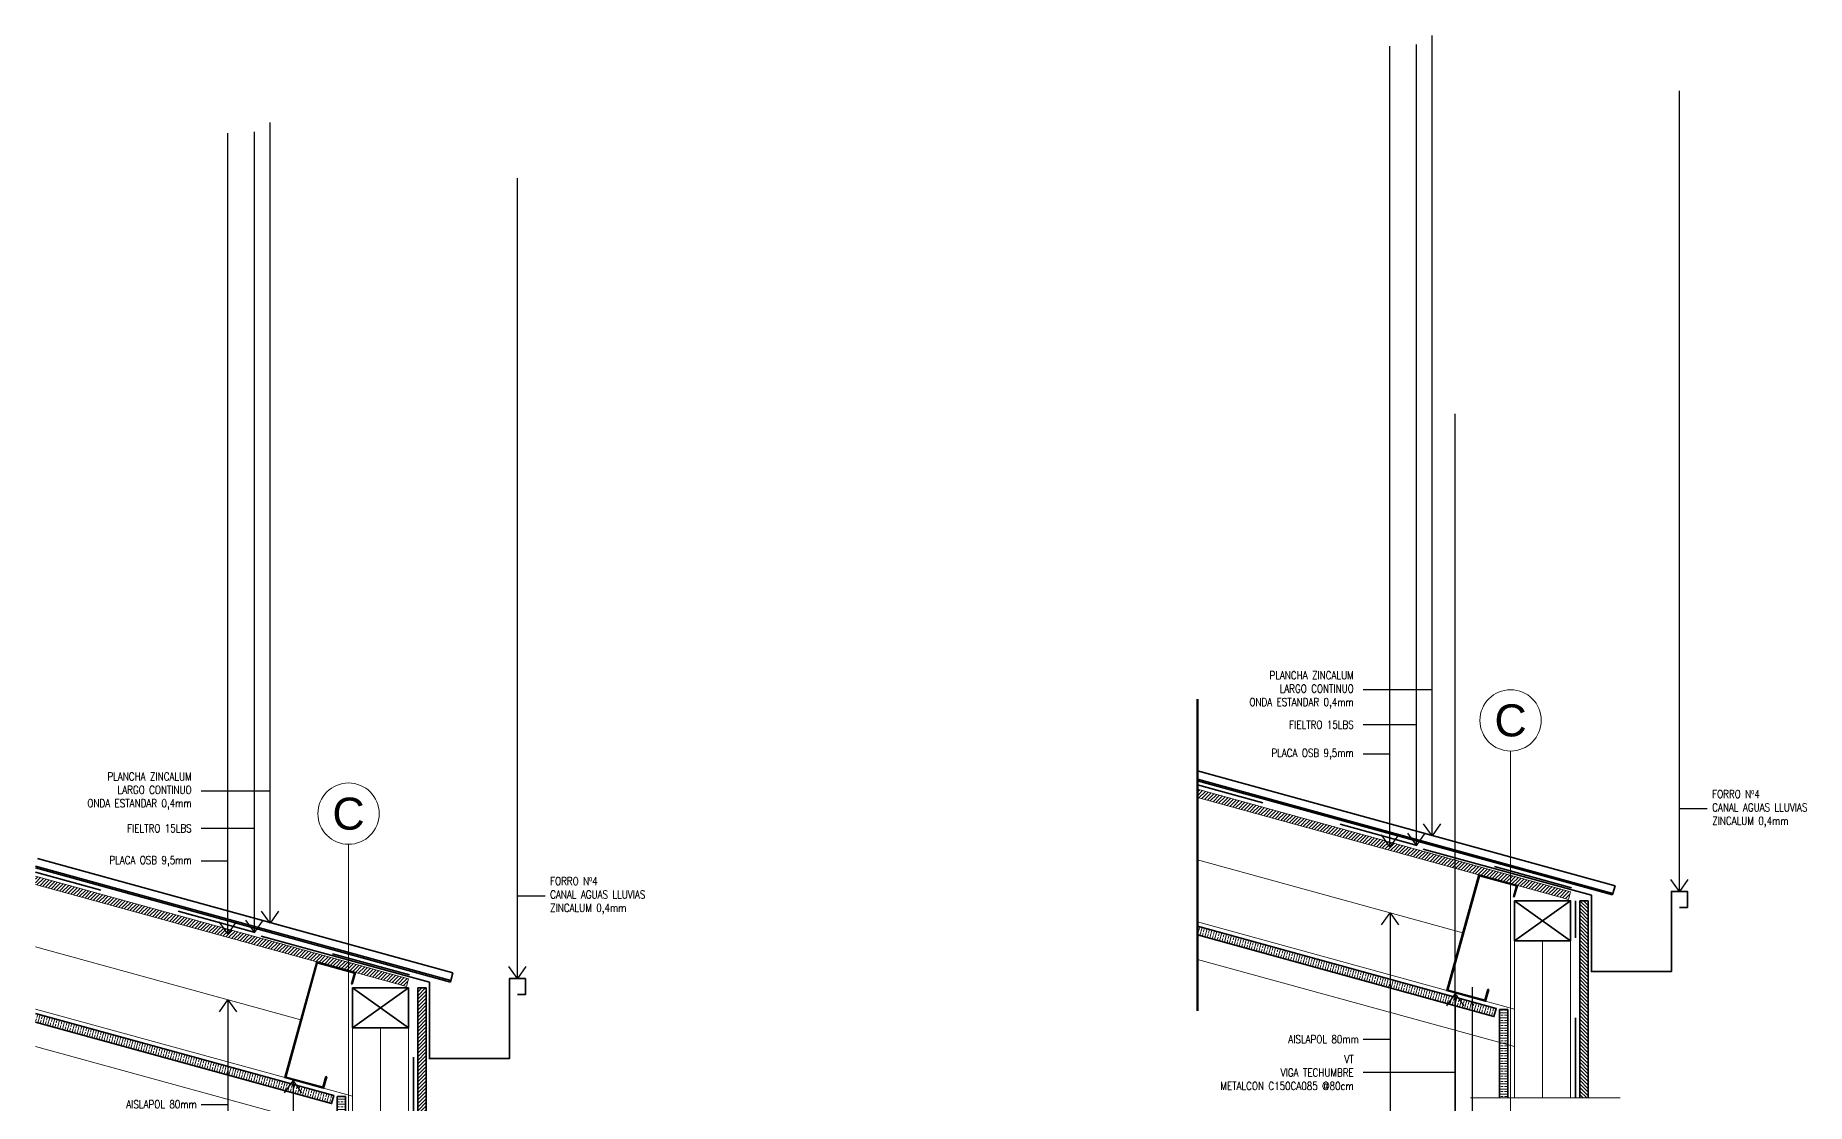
# Model space of a CAD drawing. Header units: metres. Extents: x 72 to 223, y -23 to 139.
# Drawn here: x 159.621 to 161.834, y 137.206 to 138.54 of the extents above; entities that cross this region are included whole.
import ezdxf
from ezdxf.enums import TextEntityAlignment as Align

# ---------------------------------------------------------------- set-up
doc = ezdxf.new("R2010")
doc.units = ezdxf.units.M
doc.header["$LTSCALE"] = 5
doc.header["$MEASUREMENT"] = 0
doc.linetypes.add('HIDDEN', pattern=[0.375, 0.25, -0.125])
doc.layers.get('0').update_dxf_attribs({"color": 30})
for name, color, linetype, lineweight in [('A-ANNO-NOTE', 7, 'Continuous', 35), ('A-ANNO-SYMB', 3, 'Continuous', 18), ('A-DETL-MBND', 3, 'Continuous', 18), ('A-DETL-OTLN', 1, 'Continuous', 50), ('A-DETL-PATT', 8, 'Continuous', 18), ('A-ELEV-MBE1', 7, 'Continuous', 35), ('A-FLOR-OVHD', 3, 'HIDDEN', 18), ('A-WALL-BATT', 8, 'BATTING', 18), ('A-WALL-FULL-EXTR', 7, 'Continuous', 35)]:
    doc.layers.add(name, color=color, linetype=linetype, lineweight=lineweight)
doc.styles.add('E-ARIAL', font='arial.ttf')
doc.styles.add('E-ROMANS', font='romans.shx', dxfattribs={"width": 0.8})
doc.linetypes.add('BATTING', pattern='A,0.0001,-0.1,[134,ltypeshp.shx,S=0.1,R=0,X=-0.1,Y=0],-0.2,[134,ltypeshp.shx,S=0.1,R=180,X=0.1,Y=0],-0.1', length=0.4001)
doc.dimstyles.new('E-0005_TICK_18', dxfattribs={"dimscale": 0.001, "dimtxt": 9, "dimasz": 9, "dimexe": 4.5, "dimexo": 3, "dimgap": 4.5, "dimtad": 0, "dimdec": 0, "dimlfac": 1000, "dimzin": 0, "dimdsep": 46, "dimtxsty": 'E-ROMANS', "dimblk": 'OBLIQUE', "dimcen": 4.5, "dimclrd": 256, "dimclre": 256, "dimclrt": 256, "dimadec": 0, "dimazin": 0, "dimtfac": 1, "dimtdec": 0, "dimtmove": 1, "dimatfit": 3, "dimldrblk": 'OPEN90', "dimfxl": 1, "dimtfill": 1, "dimtolj": 1, "dimtzin": 0, "dimarcsym": 0})

# ---------------------------------------------------------------- blocks, each defined once
blk = doc.blocks.new('_Oblique')
at = {"color": 0, "linetype": 'ByBlock', "lineweight": -2}
blk.add_line((-0.5, -0.5), (0.5, 0.5), dxfattribs=at)
blk = doc.blocks.new('TAG-EJE')
at = {"linetype": 'Continuous'}
blk.add_circle((0, 0), 0.383, dxfattribs=at)
at = {"style": 'E-ARIAL'}
blk.add_attdef('A', text='', height=0.4, dxfattribs=at).set_placement((0, 0), align=Align.MIDDLE_CENTER)

msp = doc.modelspace()

# ---------------------------------------------------------------- hatches: boundary and pattern name
at = {"layer": 'A-DETL-PATT'}
h = msp.add_hatch(dxfattribs=at)
h.set_pattern_fill('LINE', color=256, scale=0.001, angle=45, style=0)
h.set_pattern_definition([(45, (-21.8316044, 74.993772), (-0.00224506403, 0.00224506403), [])])
h.paths.add_polyline_path([(161.0733, 137.5984), (161.0733, 137.588), (161.4248, 137.4914), (161.473, 137.4782), (161.5368, 137.4606), (161.5395, 137.4703)])
h = msp.add_hatch(dxfattribs=at)
h.set_pattern_fill('LINE', color=256, scale=0.001, angle=45, style=0)
h.set_pattern_definition([(45, (-23.2835106, 74.884982), (-0.00224506403, 0.00224506403), [])])
h.paths.add_polyline_path([(159.6214, 137.4896), (159.6214, 137.4793), (159.9729, 137.3826), (160.0211, 137.3694), (160.0849, 137.3518), (160.0876, 137.3615)])
h = msp.add_hatch(dxfattribs=at)
h.set_pattern_fill('LINE', color=256, scale=0.001, angle=135, style=0)
h.set_pattern_definition([(135, (-21.8316044, 74.993772), (-0.00224506403, -0.00224506403), [])])
h.paths.add_polyline_path([(161.5614, 137.459), (161.5509, 137.459), (161.5509, 137.2126), (161.5614, 137.2126)])
h = msp.add_hatch(dxfattribs=at)
h.set_pattern_fill('BRASS', color=256, scale=0.001, angle=74.6295, style=0)
h.set_pattern_definition([(74.6294913, (-23.2835106, 74.993772), (-0.00612287297, 0.00168313), []), (74.6294913, (-23.286572, 74.9946136), (-0.00612287297, 0.00168313), [0.003175, -0.0015875])])
h.paths.add_polyline_path([(161.4437, 137.3144), (161.4465, 137.3245), (161.0733, 137.4271), (161.0733, 137.4163)])
h = msp.add_hatch(dxfattribs=at)
h.set_pattern_fill('LINE', color=256, scale=0.001, angle=135, style=0)
h.set_pattern_definition([(225, (-23.2835106, 74.993772), (0.00224506403, -0.00224506403), [])])
h.paths.add_polyline_path([(160.099, 137.3502), (160.099, 137.1636), (160.1095, 137.1636), (160.1095, 137.3502)])
h.paths.add_polyline_path([(160.1095, 136.9288), (160.099, 136.9288), (160.099, 136.604), (160.1095, 136.604)])
h.paths.add_polyline_path([(160.1095, 137.1351), (160.099, 137.1351), (160.099, 136.9304), (160.1095, 136.9304)])
h = msp.add_hatch(dxfattribs=at)
h.set_pattern_fill('BRASS', color=256, scale=0.001, angle=74.6295, style=0)
h.set_pattern_definition([(74.6294913, (-24.735417, 74.884982), (-0.00612287297, 0.00168313), []), (74.6294913, (-24.738478, 74.8858236), (-0.00612287297, 0.00168313), [0.003175, -0.0015875])])
h.paths.add_polyline_path([(159.9896, 137.2062), (159.9924, 137.2163), (159.6214, 137.3183), (159.6214, 137.3075)])
h = msp.add_hatch(dxfattribs=at)
h.set_pattern_fill('BRASS', color=256, scale=0.001, style=0)
h.set_pattern_definition([(360, (-23.2804384, 199.402984), (1e-16, -0.00635), []), (360, (-23.2804384, 199.399809), (1e-16, -0.00635), [0.003175, -0.0015875])])
h.paths.add_polyline_path([(161.4507, 137.3231), (161.4611, 137.3231), (161.4611, 137.2126), (161.4507, 137.2126)])
h = msp.add_hatch(dxfattribs=at)
h.set_pattern_fill('BRASS', color=256, scale=0.001, angle=180, style=0)
h.set_pattern_definition([(180, (-23.2835106, 74.993772), (1e-16, -0.00635), []), (180, (-23.2835106, 74.990597), (1e-16, -0.00635), [0.003175, -0.0015875])])
h.paths.add_polyline_path([(159.9985, 137.1734), (159.9985, 137.1636), (160.009, 137.1636), (160.009, 137.1705)])
h.paths.add_polyline_path([(160.009, 137.2143), (159.9985, 137.2143), (159.9985, 137.1734), (160.009, 137.1705)])

# ---------------------------------------------------------------- linework, layer by layer
at = {"layer": 'A-ANNO-SYMB'}
for points in [[(161.4645, 137.646), (161.4645, 134.7422)], [(160.0126, 137.5295), (160.0126, 134.7422)]]:
    msp.add_lwpolyline(points, dxfattribs=at)
at = {"layer": 'A-DETL-MBND'}
for p, q in [((161.5395, 137.4703), (161.0733, 137.5984)), ((161.0733, 137.588), (161.4248, 137.4914)), ((160.0876, 137.3615), (159.6214, 137.4896)), ((159.6214, 137.4793), (159.9729, 137.3826)), ((161.473, 137.4782), (161.5368, 137.4606)), ((161.385, 137.3468), (161.0733, 137.4325)), ((161.4695, 137.2126), (161.4695, 137.409)), ((161.5395, 137.2126), (161.5395, 137.409)), ((161.4695, 137.2769), (161.0733, 137.3858)), ((160.0211, 137.3694), (160.0849, 137.3518)), ((161.4695, 137.3236), (161.4332, 137.3335)), ((159.9331, 137.238), (159.6214, 137.3237)), ((160.0176, 137.1636), (160.0176, 137.3002)), ((160.0876, 137.1636), (160.0876, 137.3002)), ((160.0126, 137.1695), (159.6214, 137.277)), ((160.0176, 137.2148), (159.9813, 137.2247))]:
    msp.add_line(p, q, dxfattribs=at)
for points in [[(161.5395, 137.4703), (161.5368, 137.4606)], [(160.0876, 137.3615), (160.0849, 137.3518)]]:
    msp.add_lwpolyline(points, dxfattribs=at)
at = {"layer": 'A-DETL-OTLN'}
msp.add_line((161.0733, 137.3214), (161.0733, 137.7107), dxfattribs=at)
at = {"layer": 'A-ELEV-MBE1'}
for p, q in [((161.595, 137.4778), (161.0733, 137.6212)), ((160.1431, 137.369), (159.624, 137.5117)), ((161.5923, 137.4682), (161.595, 137.4778)), ((160.1404, 137.3594), (160.1431, 137.369))]:
    msp.add_line(p, q, dxfattribs=at)
at = {"layer": 'A-FLOR-OVHD'}
msp.add_lwpolyline([(161.4146, 137.2126), (161.6016, 137.2126)], dxfattribs=at)
at = {"layer": 'A-WALL-BATT', "ltscale": 0.018}
for p, q in [((161.0733, 137.5103), (161.4049, 137.4191)), ((159.6214, 137.4015), (159.953, 137.3103)), ((161.5045, 137.2126), (161.5045, 137.409)), ((160.0526, 137.1636), (160.0526, 137.3002))]:
    msp.add_line(p, q, dxfattribs=at)
at = {"layer": 'A-WALL-FULL-EXTR'}
for p, q in [((161.5923, 137.4682), (161.0733, 137.6109)), ((161.5918, 137.4663), (161.0733, 137.6088)), ((161.5655, 137.4658), (161.3553, 137.5236)), ((160.1404, 137.3594), (159.6214, 137.5021)), ((160.1399, 137.3575), (159.6214, 137.5)), ((161.469, 137.4637), (161.468, 137.464)), ((161.4695, 137.409), (161.5395, 137.459)), ((161.5395, 137.409), (161.4695, 137.459)), ((161.5509, 137.459), (161.5614, 137.459)), ((160.1136, 137.3571), (159.9034, 137.4148)), ((160.0171, 137.3549), (160.0161, 137.3552)), ((160.0176, 137.3002), (160.0876, 137.3502)), ((160.0876, 137.3002), (160.0176, 137.3502)), ((160.099, 137.3502), (160.1095, 137.3502)), ((161.4372, 137.348), (161.4362, 137.3483)), ((161.4611, 137.3231), (161.4507, 137.3231)), ((159.9853, 137.2392), (159.9843, 137.2395)), ((160.009, 137.2143), (159.9985, 137.2143))]:
    msp.add_line(p, q, dxfattribs=at)
at = {"layer": 'A-WALL-FULL-EXTR', "linetype": 'HIDDEN', "ltscale": 0.05}
for p, q in [((161.5408, 137.4751), (161.0733, 137.6036)), ((160.0889, 137.3663), (159.6214, 137.4948)), ((161.5458, 137.2126), (161.5458, 137.459)), ((160.0939, 137.1636), (160.0939, 137.3502))]:
    msp.add_line(p, q, dxfattribs=at)
at = {"layer": 'A-WALL-FULL-EXTR'}
for points in [[(161.469, 137.4637), (161.473, 137.4782), (161.4248, 137.4914), (161.385, 137.3468), (161.4332, 137.3335), (161.4372, 137.348)], [(161.468, 137.464), (161.4718, 137.4775), (161.4255, 137.4902), (161.3862, 137.3475), (161.4325, 137.3348), (161.4362, 137.3483)], [(161.5655, 137.4658), (161.5655, 137.3706), (161.6655, 137.3706), (161.6655, 137.4706), (161.6855, 137.4706), (161.6855, 137.4506), (161.6755, 137.4506)], [(161.5923, 137.4682), (161.5918, 137.4663)], [(161.4695, 137.409), (161.5395, 137.409), (161.5395, 137.459), (161.4695, 137.459), (161.4695, 137.409)], [(161.5509, 137.459), (161.5509, 137.2126)], [(161.5614, 137.2126), (161.5614, 137.459)], [(161.0733, 137.4163), (161.4437, 137.3144), (161.4465, 137.3245), (161.0733, 137.4271)], [(160.0171, 137.3549), (160.0211, 137.3694), (159.9729, 137.3826), (159.9331, 137.238), (159.9813, 137.2247), (159.9853, 137.2392)], [(160.0161, 137.3552), (160.0199, 137.3687), (159.9736, 137.3814), (159.9343, 137.2387), (159.9806, 137.226), (159.9843, 137.2395)], [(160.1136, 137.3571), (160.1136, 137.2618), (160.2136, 137.2618), (160.2136, 137.3618), (160.2336, 137.3618), (160.2336, 137.3418), (160.2236, 137.3418)], [(160.1404, 137.3594), (160.1399, 137.3575)], [(160.0176, 137.3002), (160.0876, 137.3002), (160.0876, 137.3502), (160.0176, 137.3502), (160.0176, 137.3002)], [(160.099, 137.3502), (160.099, 137.1636)], [(160.1095, 137.1636), (160.1095, 137.3502)], [(159.6214, 137.3075), (159.9915, 137.2057), (159.9943, 137.2158), (159.6214, 137.3183)], [(161.4507, 137.3231), (161.4507, 137.2126)], [(161.4611, 137.2126), (161.4611, 137.3231)], [(159.9985, 137.2143), (159.9985, 137.1636)], [(160.009, 137.1636), (160.009, 137.2143)]]:
    msp.add_lwpolyline(points, dxfattribs=at)

# ---------------------------------------------------------------- block references
at = {"layer": 'A-ANNO-SYMB', "xscale": 0.09999999999999432, "yscale": 0.09999999999999432, "zscale": 0.09999999999999432}
for p in [(161.4645, 137.6843), (160.0126, 137.5678)]:
    msp.add_blockref('TAG-EJE', p, dxfattribs=at).add_auto_attribs({'A': 'C'})

# ---------------------------------------------------------------- texts
at = {"layer": 'A-ANNO-NOTE', "char_height": 0.01, "style": 'E-ROMANS'}
for s, insert, attachment_point in [('PLANCHA ZINCALUM \\PLARGO CONTINUO\\PONDA ESTANDAR 0,4mm', (161.2685, 137.7224), 6), ('FIELTRO 15LBS', (161.2685, 137.6789), 6), ('PLACA OSB 9,5mm', (161.2685, 137.6421), 6), ('PLANCHA ZINCALUM \\PLARGO CONTINUO\\PONDA ESTANDAR 0,4mm', (159.8166, 137.596), 6), ('FORRO Nº4\\PCANAL AGUAS LLUVIAS\\PZINCALUM 0,4mm', (161.7164, 137.5741), 4), ('FIELTRO 15LBS', (159.8166, 137.5494), 6), ('PLACA OSB 9,5mm', (159.8166, 137.5083), 6), ('FORRO Nº4\\PCANAL AGUAS LLUVIAS\\PZINCALUM 0,4mm', (160.2645, 137.4653), 4), ('AISLAPOL 80mm', (161.2749, 137.286), 6), ('VT\\PVIGA TECHUMBRE\\PMETALCON C150CA085 @80cm', (161.2685, 137.2443), 6), ('AISLAPOL 80mm', (159.823, 137.2047), 6)]:
    msp.add_mtext(s, dxfattribs=dict(at, insert=insert, attachment_point=attachment_point))

# ---------------------------------------------------------------- leaders
at = {"layer": 'A-ANNO-NOTE'}
for points in [[(161.3665, 137.5399), (161.3665, 137.7224), (161.2804, 137.7224)], [(161.3469, 137.5285), (161.3469, 137.6789), (161.2804, 137.6789)], [(161.3137, 137.5265), (161.3137, 137.6421), (161.2804, 137.6421)], [(161.6755, 137.4706), (161.6755, 137.5741), (161.7102, 137.5741)], [(159.9146, 137.4311), (159.9146, 137.596), (159.8285, 137.596)], [(159.895, 137.4197), (159.895, 137.5494), (159.8285, 137.5494)], [(159.8617, 137.4177), (159.8617, 137.5083), (159.8285, 137.5083)], [(160.2236, 137.3618), (160.2236, 137.4653), (160.2583, 137.4653)], [(161.3953, 137.0672), (161.3953, 137.1035), (161.3092, 137.1035)], [(161.3139, 137.4441), (161.3139, 137.2855), (161.2804, 137.2855)], [(159.8619, 137.3353), (159.8619, 137.2042), (159.8285, 137.2042)], [(161.3953, 137.3428), (161.3953, 137.2443), (161.2804, 137.2443)], [(161.417, 136.3512), (161.417, 136.4003), (161.3309, 136.4003)], [(159.9434, 137.234), (159.9434, 137.1839), (159.8285, 137.1839)]]:
    msp.add_leader(points, dimstyle='E-0005_TICK_18', override={"dimscale": 0.01, "dimasz": 1.5, "dimtad": 0, "dimldrblk": 'Open90'}, dxfattribs=at)

doc.saveas('drawing.dxf')
